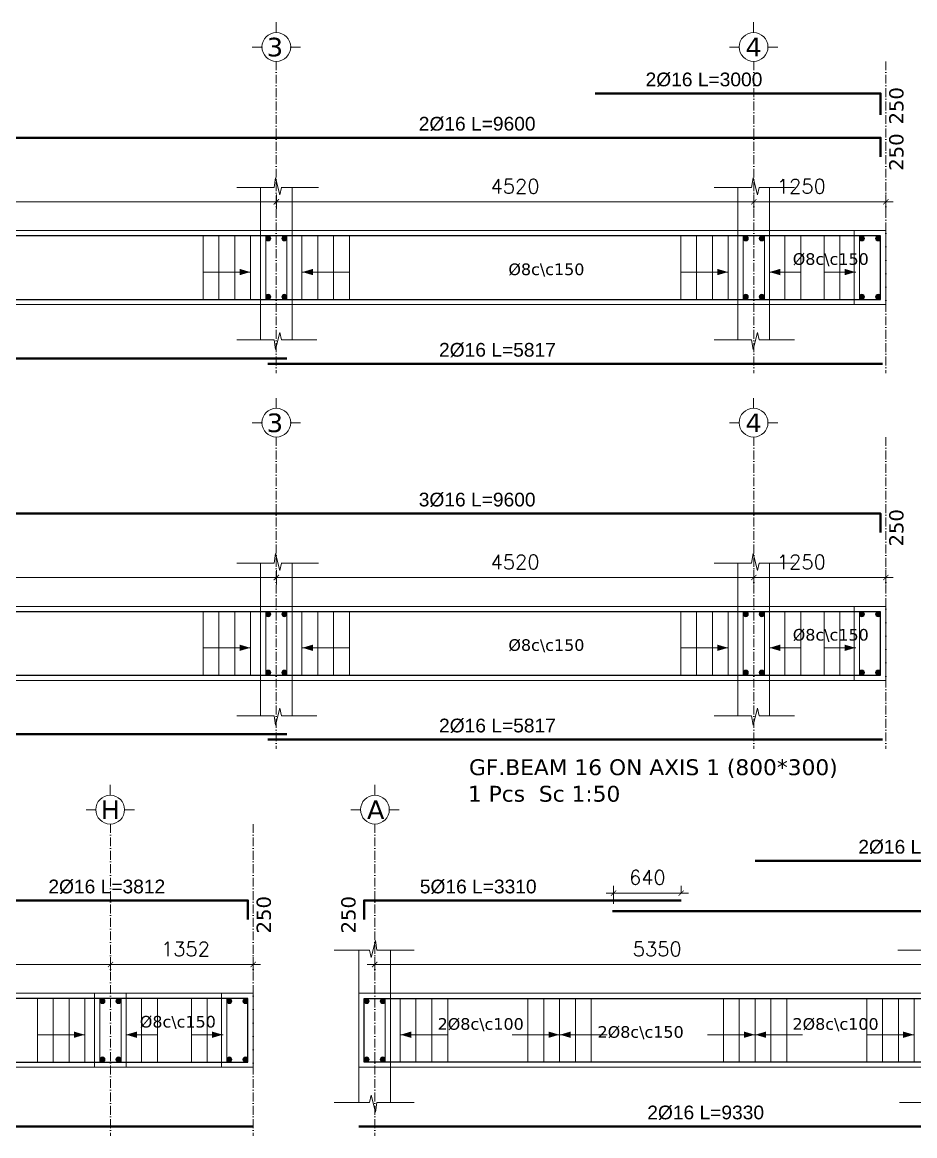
# Model space of a CAD drawing. Header units: inches. Extents: x -26151 to 62940, y -10194 to 246332.
# Drawn here: x 1928 to 2773, y 105344 to 106398 of the extents above; entities that cross this region are included whole.
import ezdxf

# ---------------------------------------------------------------- set-up
doc = ezdxf.new("R2010")
doc.units = ezdxf.units.IN
doc.header["$LTSCALE"] = 0.7
doc.header["$MEASUREMENT"] = 0
doc.linetypes.add('ACAD_ISO10W100', pattern=[18, 12, -3, 0, -3])
doc.layers.get('0').update_dxf_attribs({"lineweight": 13})
doc.layers.get('Defpoints').update_dxf_attribs({"lineweight": 5})
for name, color, linetype, lineweight in [('axis', 254, 'ACAD_ISO10W100', 9), ('BEAM FRAME', 5, 'Continuous', 18), ('COLUMN', 4, 'Continuous', 20), ('elevline', 30, 'Continuous', 20), ('FRAME 070', 5, 'Continuous', 60), ('hatch', 9, 'Continuous', 9), ('renforcment', 141, 'Continuous', 40), ('tex', 3, 'Continuous', 25), ('TEXT', 3, 'Continuous', 25), ('top rein. extension', 50, 'Continuous', 20), ('top renforcment', 7, 'Continuous', 40)]:
    doc.layers.add(name, color=color, linetype=linetype, lineweight=lineweight)
doc.styles.add('100', font='romans.shx', dxfattribs={"height": 13.5})
doc.styles.add('romanc', font='verdana.ttf', dxfattribs={"height": 250})
doc.styles.get("Standard").update_dxf_attribs({"font": 'arial.ttf', "height": 13})
doc.dimstyles.new('100', dxfattribs={"dimtxt": 13.5, "dimasz": 5, "dimexe": 7, "dimexo": 7, "dimgap": 8, "dimtad": 1, "dimdec": 0, "dimlfac": 10, "dimzin": 4, "dimdsep": 46, "dimtxsty": '100', "dimblk": 'ARCHTICK', "dimcen": 0.09, "dimdle": 7, "dimclrd": 1, "dimclre": 8, "dimclrt": 2, "dimadec": 0, "dimazin": 1, "dimtfac": 1, "dimtdec": 0, "dimtix": 1, "dimtofl": 0, "dimtmove": 0, "dimatfit": 3, "dimldrblk": 'ARCHTICK', "dimfxl": 0, "dimtolj": 1, "dimtzin": 0, "dimlwd": -1, "dimlwe": -1, "dimarcsym": 0})
doc.dimstyles.get("Standard").update_dxf_attribs({"dimtxt": 13, "dimasz": 5, "dimexe": 0.18, "dimexo": 0.0625, "dimgap": 6, "dimtad": 1, "dimdec": 0, "dimlfac": 10, "dimzin": 0, "dimdsep": 46, "dimtxsty": 'Standard', "dimblk": 'ARCHTICK', "dimcen": 0.09, "dimse1": 1, "dimse2": 1, "dimclrd": 1, "dimclre": 7, "dimclrt": 3, "dimadec": 0, "dimazin": 0, "dimtfac": 1, "dimtdec": 0, "dimtix": 1, "dimtofl": 0, "dimtmove": 0, "dimatfit": 3, "dimldrblk": 'ARCHTICK', "dimfxl": 0, "dimtolj": 1, "dimtzin": 0, "dimarcsym": 0})

# ---------------------------------------------------------------- blocks, each defined once
blk = doc.blocks.new('_ArchTick')
at = {"color": 0, "linetype": 'ByBlock', "lineweight": 0, "const_width": 0.15}
blk.add_lwpolyline([(-0.5, -0.5), (0.5, 0.5)], dxfattribs=at)
blk = doc.blocks.new('*D1975')
at = {"color": 1, "transparency": 16777216}
blk.add_line((2161.8, 106227.7), (2627.8, 106227.7), dxfattribs=at)
at = {"color": 8, "transparency": 16777216}
for p, q in [((2168.8, 106221.1), (2168.8, 106234.7)), ((2620.8, 106221.7), (2620.8, 106234.7))]:
    blk.add_line(p, q, dxfattribs=at)
at = {"layer": 'Defpoints', "color": 0, "transparency": 16777216}
for p in [(2620.8, 106227.7), (2620.8, 106214.7), (2168.8, 106214.1)]:
    blk.add_point(p, dxfattribs=at)
at = {"color": 1, "transparency": 16777216, "xscale": 5, "yscale": 5, "zscale": 5, "rotation": 180}
blk.add_blockref('_ArchTick', (2168.8, 106227.7), dxfattribs=at)
at = {"color": 1, "transparency": 16777216, "xscale": 5, "yscale": 5, "zscale": 5}
blk.add_blockref('_ArchTick', (2620.8, 106227.7), dxfattribs=at)
at = {"color": 2, "transparency": 16777216, "insert": (2394.8, 106242.4), "char_height": 13.5, "attachment_point": 5, "style": '100'}
blk.add_mtext('\\A1;4520', dxfattribs=at)
blk = doc.blocks.new('*D1976')
at = {"layer": 'Defpoints', "color": 0, "transparency": 16777216}
for p in [(1811.7, 106288.2, -157.8), (1811.7, 106288.2), (2771.8, 106288.2, -218.5)]:
    blk.add_point(p, dxfattribs=at)
at = {"layer": 'TEXT', "color": 3, "transparency": 16777216, "insert": (2358.9, 106301.3), "char_height": 13, "attachment_point": 5}
blk.add_mtext('\\A1;2%%C16 L=9600', dxfattribs=at)
blk = doc.blocks.new('*D1977')
at = {"color": 1, "transparency": 16777216}
blk.add_line((2175.8, 106227.7), (1521.8, 106227.7), dxfattribs=at)
at = {"color": 8, "transparency": 16777216}
for p, q in [((1528.8, 106218.8), (1528.8, 106234.7)), ((2168.8, 106221.1), (2168.8, 106234.7))]:
    blk.add_line(p, q, dxfattribs=at)
at = {"layer": 'Defpoints', "color": 0, "transparency": 16777216}
for p in [(1528.8, 106227.7), (1528.8, 106211.8), (2168.8, 106214.1)]:
    blk.add_point(p, dxfattribs=at)
at = {"color": 1, "transparency": 16777216, "xscale": 5, "yscale": 5, "zscale": 5, "rotation": 180}
blk.add_blockref('_ArchTick', (1528.8, 106227.7), dxfattribs=at)
at = {"color": 1, "transparency": 16777216, "xscale": 5, "yscale": 5, "zscale": 5}
blk.add_blockref('_ArchTick', (2168.8, 106227.7), dxfattribs=at)
at = {"color": 2, "transparency": 16777216, "insert": (1848.8, 106242.4), "char_height": 13.5, "attachment_point": 5, "style": '100'}
blk.add_mtext('\\A1;6400', dxfattribs=at)
blk = doc.blocks.new('*D1981')
at = {"layer": 'Defpoints', "color": 0, "transparency": 16777216}
for p in [(1518.8, 106079.5, -13652.7), (2178.8, 106079.5, -37100.9), (2178.8, 106079.5)]:
    blk.add_point(p, dxfattribs=at)
at = {"layer": 'TEXT', "color": 3, "transparency": 16777216, "insert": (1866.1, 106092.5), "char_height": 13, "attachment_point": 5}
blk.add_mtext('\\A1;2%%C16 L=6600', dxfattribs=at)
blk = doc.blocks.new('*D1982')
at = {"color": 1, "transparency": 16777216}
blk.add_line((2752.8, 106227.7), (2613.8, 106227.7), dxfattribs=at)
at = {"color": 8, "transparency": 16777216}
for p, q in [((2620.8, 106221.6), (2620.8, 106234.7)), ((2745.8, 106221.4), (2745.8, 106234.7))]:
    blk.add_line(p, q, dxfattribs=at)
at = {"layer": 'Defpoints', "color": 0, "transparency": 16777216}
for p in [(2620.8, 106227.7), (2620.8, 106214.6), (2745.8, 106214.4)]:
    blk.add_point(p, dxfattribs=at)
at = {"color": 1, "transparency": 16777216, "xscale": 5, "yscale": 5, "zscale": 5, "rotation": 180}
blk.add_blockref('_ArchTick', (2620.8, 106227.7), dxfattribs=at)
at = {"color": 1, "transparency": 16777216, "xscale": 5, "yscale": 5, "zscale": 5}
blk.add_blockref('_ArchTick', (2745.8, 106227.7), dxfattribs=at)
at = {"color": 2, "transparency": 16777216, "insert": (2665.8, 106242.4), "char_height": 13.5, "attachment_point": 5, "style": '100'}
blk.add_mtext('\\A1;1250', dxfattribs=at)
blk = doc.blocks.new('*D1984')
at = {"layer": 'Defpoints', "color": 0, "transparency": 16777216}
for p in [(2160.8, 106074.4, -13652.7), (2742.5, 106074.4, -37100.9), (2742.5, 106074.4)]:
    blk.add_point(p, dxfattribs=at)
at = {"layer": 'TEXT', "color": 3, "transparency": 16777216, "insert": (2378.1, 106087.4), "char_height": 13, "attachment_point": 5}
blk.add_mtext('\\A1;2%%C16 L=5817', dxfattribs=at)
blk = doc.blocks.new('*D1986')
at = {"color": 8, "transparency": 16777216}
for p, q in [((2168.8, 105865.6), (2168.8, 105879.2)), ((2620.8, 105866.2), (2620.8, 105879.2))]:
    blk.add_line(p, q, dxfattribs=at)
at = {"color": 1, "transparency": 16777216}
blk.add_line((2161.8, 105872.2), (2627.8, 105872.2), dxfattribs=at)
at = {"layer": 'Defpoints', "color": 0, "transparency": 16777216}
for p in [(2620.8, 105872.2), (2168.8, 105858.6), (2620.8, 105859.2)]:
    blk.add_point(p, dxfattribs=at)
at = {"color": 1, "transparency": 16777216, "xscale": 5, "yscale": 5, "zscale": 5, "rotation": 180}
blk.add_blockref('_ArchTick', (2168.8, 105872.2), dxfattribs=at)
at = {"color": 1, "transparency": 16777216, "xscale": 5, "yscale": 5, "zscale": 5}
blk.add_blockref('_ArchTick', (2620.8, 105872.2), dxfattribs=at)
at = {"color": 2, "transparency": 16777216, "insert": (2394.8, 105886.9), "char_height": 13.5, "attachment_point": 5, "style": '100'}
blk.add_mtext('\\A1;4520', dxfattribs=at)
blk = doc.blocks.new('*D1987')
at = {"layer": 'Defpoints', "color": 0, "transparency": 16777216}
for p in [(1811.7, 105932.7, -157.8), (1811.7, 105932.7), (2771.8, 105932.7, -218.5)]:
    blk.add_point(p, dxfattribs=at)
at = {"layer": 'TEXT', "color": 3, "transparency": 16777216, "insert": (2358.9, 105945.7), "char_height": 13, "attachment_point": 5}
blk.add_mtext('\\A1;3%%C16 L=9600', dxfattribs=at)
blk = doc.blocks.new('*D1988')
at = {"color": 8, "transparency": 16777216}
for p, q in [((1528.8, 105863.2), (1528.8, 105879.2)), ((2168.8, 105865.6), (2168.8, 105879.2))]:
    blk.add_line(p, q, dxfattribs=at)
at = {"color": 1, "transparency": 16777216}
blk.add_line((2175.8, 105872.2), (1521.8, 105872.2), dxfattribs=at)
at = {"layer": 'Defpoints', "color": 0, "transparency": 16777216}
for p in [(1528.8, 105872.2), (2168.8, 105858.6), (1528.8, 105856.2)]:
    blk.add_point(p, dxfattribs=at)
at = {"color": 1, "transparency": 16777216, "xscale": 5, "yscale": 5, "zscale": 5, "rotation": 180}
blk.add_blockref('_ArchTick', (1528.8, 105872.2), dxfattribs=at)
at = {"color": 1, "transparency": 16777216, "xscale": 5, "yscale": 5, "zscale": 5}
blk.add_blockref('_ArchTick', (2168.8, 105872.2), dxfattribs=at)
at = {"color": 2, "transparency": 16777216, "insert": (1848.8, 105886.9), "char_height": 13.5, "attachment_point": 5, "style": '100'}
blk.add_mtext('\\A1;6400', dxfattribs=at)
blk = doc.blocks.new('*D1992')
at = {"layer": 'Defpoints', "color": 0, "transparency": 16777216}
for p in [(1518.8, 105724, -13652.7), (2178.8, 105724, -37100.9), (2178.8, 105724)]:
    blk.add_point(p, dxfattribs=at)
at = {"layer": 'TEXT', "color": 3, "transparency": 16777216, "insert": (1866.1, 105737), "char_height": 13, "attachment_point": 5}
blk.add_mtext('\\A1;2%%C16 L=6600', dxfattribs=at)
blk = doc.blocks.new('*D1993')
at = {"color": 8, "transparency": 16777216}
for p, q in [((2620.8, 105866), (2620.8, 105879.2)), ((2745.8, 105865.8), (2745.8, 105879.2))]:
    blk.add_line(p, q, dxfattribs=at)
at = {"color": 1, "transparency": 16777216}
blk.add_line((2752.8, 105872.2), (2613.8, 105872.2), dxfattribs=at)
at = {"layer": 'Defpoints', "color": 0, "transparency": 16777216}
for p in [(2620.8, 105872.2), (2620.8, 105859), (2745.8, 105858.8)]:
    blk.add_point(p, dxfattribs=at)
at = {"color": 1, "transparency": 16777216, "xscale": 5, "yscale": 5, "zscale": 5, "rotation": 180}
blk.add_blockref('_ArchTick', (2620.8, 105872.2), dxfattribs=at)
at = {"color": 1, "transparency": 16777216, "xscale": 5, "yscale": 5, "zscale": 5}
blk.add_blockref('_ArchTick', (2745.8, 105872.2), dxfattribs=at)
at = {"color": 2, "transparency": 16777216, "insert": (2665.8, 105886.9), "char_height": 13.5, "attachment_point": 5, "style": '100'}
blk.add_mtext('\\A1;1250', dxfattribs=at)
blk = doc.blocks.new('*D1995')
at = {"layer": 'Defpoints', "color": 0, "transparency": 16777216}
for p in [(2160.8, 105718.9, -13652.7), (2742.5, 105718.9, -37100.9), (2742.5, 105718.9)]:
    blk.add_point(p, dxfattribs=at)
at = {"layer": 'TEXT', "color": 3, "transparency": 16777216, "insert": (2378.1, 105731.9), "char_height": 13, "attachment_point": 5}
blk.add_mtext('\\A1;2%%C16 L=5817', dxfattribs=at)
blk = doc.blocks.new('*D1996')
at = {"layer": 'Defpoints', "color": 0, "transparency": 16777216}
for p in [(2470.8, 106330.2, -209.5), (2770.8, 106330.2, -218.4), (2770.8, 106330.2)]:
    blk.add_point(p, dxfattribs=at)
at = {"layer": 'TEXT', "color": 3, "transparency": 16777216, "insert": (2573.6, 106343.2), "char_height": 13, "attachment_point": 5}
blk.add_mtext('\\A1;2%%C16 L=3000', dxfattribs=at)
blk = doc.blocks.new('*D2012')
at = {"layer": 'Defpoints', "color": 0, "transparency": 16777216}
for p in [(2487, 105556.6, -167.8), (3586.9, 105556.6, -0.5), (3586.9, 105556.6)]:
    blk.add_point(p, dxfattribs=at)
at = {"layer": 'TEXT', "color": 3, "transparency": 16777216, "insert": (3038.3, 105569.6), "char_height": 13, "attachment_point": 5}
blk.add_mtext('\\A1;2%%C16 L=11000', dxfattribs=at)
blk = doc.blocks.new('*D2013')
at = {"color": 8, "transparency": 16777216}
for p, q in [((2261.9, 105500.1), (2261.9, 105513.1)), ((2796.9, 105499.7), (2796.9, 105513.1))]:
    blk.add_line(p, q, dxfattribs=at)
at = {"color": 1, "transparency": 16777216}
blk.add_line((2803.9, 105506.1), (2254.9, 105506.1), dxfattribs=at)
at = {"layer": 'Defpoints', "color": 0, "transparency": 16777216}
for p in [(2261.9, 105506.1), (2261.9, 105493.1), (2796.9, 105492.7)]:
    blk.add_point(p, dxfattribs=at)
at = {"color": 1, "transparency": 16777216, "xscale": 5, "yscale": 5, "zscale": 5, "rotation": 180}
blk.add_blockref('_ArchTick', (2261.9, 105506.1), dxfattribs=at)
at = {"color": 1, "transparency": 16777216, "xscale": 5, "yscale": 5, "zscale": 5}
blk.add_blockref('_ArchTick', (2796.9, 105506.1), dxfattribs=at)
at = {"color": 2, "transparency": 16777216, "insert": (2529.4, 105520.8), "char_height": 13.5, "attachment_point": 5, "style": '100'}
blk.add_mtext('\\A1;5350', dxfattribs=at)
blk = doc.blocks.new('*D2014')
at = {"layer": 'Defpoints', "color": 0, "transparency": 16777216}
for p in [(2220.9, 105566.6, -218.5), (2552, 105566.6, -157.8), (2552, 105566.6)]:
    blk.add_point(p, dxfattribs=at)
at = {"layer": 'TEXT', "color": 3, "transparency": 16777216, "insert": (2359.9, 105579.6), "char_height": 13, "attachment_point": 5}
blk.add_mtext('\\A1;5%%C16 L=3310', dxfattribs=at)
blk = doc.blocks.new('*D2174')
at = {"color": 1, "transparency": 16777216}
blk.add_line((2481, 105573.6), (2559, 105573.6), dxfattribs=at)
at = {"color": 8, "transparency": 16777216}
for p, q in [((2488, 105563.6), (2488, 105580.6)), ((2552, 105573.6), (2552, 105580.6))]:
    blk.add_line(p, q, dxfattribs=at)
at = {"layer": 'Defpoints', "color": 0, "transparency": 16777216}
for p in [(2552, 105573.6), (2552, 105566.6), (2488, 105556.6)]:
    blk.add_point(p, dxfattribs=at)
at = {"color": 1, "transparency": 16777216, "xscale": 5, "yscale": 5, "zscale": 5, "rotation": 180}
blk.add_blockref('_ArchTick', (2488, 105573.6), dxfattribs=at)
at = {"color": 1, "transparency": 16777216, "xscale": 5, "yscale": 5, "zscale": 5}
blk.add_blockref('_ArchTick', (2552, 105573.6), dxfattribs=at)
at = {"color": 2, "transparency": 16777216, "insert": (2520, 105588.4), "char_height": 13.5, "attachment_point": 5, "style": '100'}
blk.add_mtext('\\A1;640', dxfattribs=at)
blk = doc.blocks.new('*D2018')
at = {"layer": 'Defpoints', "color": 0, "transparency": 16777216}
for p in [(2246.9, 105352.8, -37100.9), (2246.9, 105352.8), (3179.9, 105352.8, -13652.7)]:
    blk.add_point(p, dxfattribs=at)
at = {"layer": 'TEXT', "color": 3, "transparency": 16777216, "insert": (2575.2, 105365.8), "char_height": 13, "attachment_point": 5}
blk.add_mtext('\\A1;2%%C16 L=9330', dxfattribs=at)
blk = doc.blocks.new('*D2037')
at = {"color": 8, "transparency": 16777216}
for p, q in [((1646.8, 105499.7), (1646.8, 105513.1)), ((2011.8, 105500.1), (2011.8, 105513.1))]:
    blk.add_line(p, q, dxfattribs=at)
at = {"color": 1, "transparency": 16777216}
blk.add_line((1639.8, 105506.1), (2018.8, 105506.1), dxfattribs=at)
at = {"layer": 'Defpoints', "color": 0, "transparency": 16777216}
for p in [(2011.8, 105506.1), (1646.8, 105492.7), (2011.8, 105493.1)]:
    blk.add_point(p, dxfattribs=at)
at = {"color": 1, "transparency": 16777216, "xscale": 5, "yscale": 5, "zscale": 5, "rotation": 180}
blk.add_blockref('_ArchTick', (1646.8, 105506.1), dxfattribs=at)
at = {"color": 1, "transparency": 16777216, "xscale": 5, "yscale": 5, "zscale": 5}
blk.add_blockref('_ArchTick', (2011.8, 105506.1), dxfattribs=at)
at = {"color": 2, "transparency": 16777216, "insert": (1829.3, 105520.8), "char_height": 13.5, "attachment_point": 5, "style": '100'}
blk.add_mtext('\\A1;3650', dxfattribs=at)
blk = doc.blocks.new('*D2038')
at = {"layer": 'Defpoints', "color": 0, "transparency": 16777216}
for p in [(1791.7, 105566.6, -157.8), (1791.7, 105566.6), (2172.9, 105566.6, -218.5)]:
    blk.add_point(p, dxfattribs=at)
at = {"layer": 'TEXT', "color": 3, "transparency": 16777216, "insert": (2008.3, 105579.6), "char_height": 13, "attachment_point": 5}
blk.add_mtext('\\A1;2%%C16 L=3812', dxfattribs=at)
blk = doc.blocks.new('*D2042')
at = {"color": 8, "transparency": 16777216}
for p, q in [((2011.8, 105500), (2011.8, 105513.1)), ((2146.9, 105499.7), (2146.9, 105513.1))]:
    blk.add_line(p, q, dxfattribs=at)
at = {"color": 1, "transparency": 16777216}
blk.add_line((2153.9, 105506.1), (2004.8, 105506.1), dxfattribs=at)
at = {"layer": 'Defpoints', "color": 0, "transparency": 16777216}
for p in [(2011.8, 105506.1), (2011.8, 105493), (2146.9, 105492.7)]:
    blk.add_point(p, dxfattribs=at)
at = {"color": 1, "transparency": 16777216, "xscale": 5, "yscale": 5, "zscale": 5, "rotation": 180}
blk.add_blockref('_ArchTick', (2011.8, 105506.1), dxfattribs=at)
at = {"color": 1, "transparency": 16777216, "xscale": 5, "yscale": 5, "zscale": 5}
blk.add_blockref('_ArchTick', (2146.9, 105506.1), dxfattribs=at)
at = {"color": 2, "transparency": 16777216, "insert": (2082.8, 105520.8), "char_height": 13.5, "attachment_point": 5, "style": '100'}
blk.add_mtext('\\A1;1352', dxfattribs=at)
blk = doc.blocks.new('*D2043')
at = {"layer": 'Defpoints', "color": 0, "transparency": 16777216}
for p in [(1263.8, 105352.8, -13652.7), (2146.9, 105352.8, -37100.9), (2146.9, 105352.8)]:
    blk.add_point(p, dxfattribs=at)
at = {"layer": 'TEXT', "color": 3, "transparency": 16777216, "insert": (1517.5, 105365.8), "char_height": 13, "attachment_point": 5}
blk.add_mtext('\\A1;2%%C14 L=8832', dxfattribs=at)
blk = doc.blocks.new('*D2052')
at = {"layer": 'Defpoints', "color": 0, "transparency": 16777216}
for p in [(2621.9, 105604.2, -203.1), (2621.9, 105604.2), (2921.9, 105604.2, -189.9)]:
    blk.add_point(p, dxfattribs=at)
at = {"layer": 'TEXT', "color": 3, "transparency": 16777216, "insert": (2775, 105617.2), "char_height": 13, "attachment_point": 5}
blk.add_mtext('\\A1;2%%C16 L=3000', dxfattribs=at)

msp = doc.modelspace()

# ---------------------------------------------------------------- hatches: boundary and pattern name
at = {"layer": 'elevline'}
for points in [[(2163.52, 106193, 1), (2158.76, 106193, 1)], [(2174, 106193, -1), (2178.76, 106193, -1)], [(2615.52, 106193, 1), (2610.76, 106193, 1)], [(2626, 106193, -1), (2630.76, 106193, -1)], [(2725.52, 106193, 1), (2720.76, 106193, 1)], [(2736, 106193, -1), (2740.76, 106193, -1)], [(2163.52, 106137.75, -1), (2158.76, 106137.75, -1)], [(2174, 106137.75, 1), (2178.76, 106137.75, 1)], [(2615.52, 106137.75, -1), (2610.76, 106137.75, -1)], [(2626, 106137.75, 1), (2630.76, 106137.75, 1)], [(2725.52, 106137.75, -1), (2720.76, 106137.75, -1)], [(2736, 106137.75, 1), (2740.76, 106137.75, 1)], [(2163.52, 105837.48, 1), (2158.76, 105837.48, 1)], [(2174, 105837.48, -1), (2178.76, 105837.48, -1)], [(2615.52, 105837.48, 1), (2610.76, 105837.48, 1)], [(2626, 105837.48, -1), (2630.76, 105837.48, -1)], [(2725.52, 105837.48, 1), (2720.76, 105837.48, 1)], [(2736, 105837.48, -1), (2740.76, 105837.48, -1)], [(2163.52, 105782.24, -1), (2158.76, 105782.24, -1)], [(2174, 105782.24, 1), (2178.76, 105782.24, 1)], [(2615.52, 105782.24, -1), (2610.76, 105782.24, -1)], [(2626, 105782.24, 1), (2630.76, 105782.24, 1)], [(2725.52, 105782.24, -1), (2720.76, 105782.24, -1)], [(2736, 105782.24, 1), (2740.76, 105782.24, 1)], [(2006.52, 105471.39, 1), (2001.76, 105471.39, 1)], [(2017, 105471.39, -1), (2021.76, 105471.39, -1)], [(2126.69, 105471.39, 1), (2121.93, 105471.39, 1)], [(2137.18, 105471.39, -1), (2141.93, 105471.39, -1)], [(2256.69, 105471.39, 1), (2251.93, 105471.39, 1)], [(2267.18, 105471.39, -1), (2271.93, 105471.39, -1)], [(2006.52, 105416.15, -1), (2001.76, 105416.15, -1)], [(2017, 105416.15, 1), (2021.76, 105416.15, 1)], [(2126.69, 105416.15, -1), (2121.93, 105416.15, -1)], [(2137.18, 105416.15, 1), (2141.93, 105416.15, 1)], [(2256.69, 105416.15, -1), (2251.93, 105416.15, -1)], [(2267.18, 105416.15, 1), (2271.93, 105416.15, 1)]]:
    msp.add_hatch(color=256, dxfattribs=at).paths.add_polyline_path(points)

# ---------------------------------------------------------------- linework, layer by layer
at = {"layer": 'axis'}
for p, q in [((2168.76, 106360.57), (2168.76, 106065.64)), ((2620.76, 106360.57), (2620.76, 106065.64)), ((2745.76, 106360.57), (2745.76, 106065.64)), ((2168.76, 106005.05), (2168.76, 105710.12)), ((2620.76, 106005.05), (2620.76, 105710.12)), ((2745.76, 106005.05), (2745.76, 105710.12)), ((2011.76, 105638.96), (2011.76, 105344.03)), ((2146.93, 105638.96), (2146.93, 105344.03)), ((2261.93, 105638.96), (2261.93, 105344.03))]:
    msp.add_line(p, q, dxfattribs=at)
at = {"layer": 'BEAM FRAME', "elevation": 217.91}
for points in [[(871.76, 106130.37), (2745.76, 106130.37), (2745.76, 106200.37), (871.76, 106200.37)], [(871.76, 105774.86), (2745.76, 105774.86), (2745.76, 105844.86), (871.76, 105844.86)], [(881.76, 105408.77), (2146.93, 105408.77), (2146.93, 105478.77), (881.76, 105478.77)], [(3561.93, 105408.77), (2246.93, 105408.77), (2246.93, 105478.77), (3561.93, 105478.77)]]:
    msp.add_lwpolyline(points, close=True, dxfattribs=at)
at = {"layer": 'COLUMN', "lineweight": 20}
for p, q in [((2153.76, 106241.3, 217.91), (2153.76, 106200.37, 217.91)), ((2183.76, 106241.3, 217.91), (2183.76, 106200.37, 217.91)), ((2605.76, 106241.3, 217.91), (2605.76, 106200.37, 217.91)), ((2635.76, 106241.3, 217.91), (2635.76, 106200.37, 217.91)), ((2153.76, 106096.95, 217.91), (2153.76, 106130.37, 217.91)), ((2183.76, 106096.95, 217.91), (2183.76, 106130.37, 217.91)), ((2605.76, 106096.95, 217.91), (2605.76, 106130.37, 217.91)), ((2635.76, 106096.95, 217.91), (2635.76, 106130.37, 217.91)), ((2153.76, 105885.78, 217.91), (2153.76, 105844.86, 217.91)), ((2183.76, 105885.78, 217.91), (2183.76, 105844.86, 217.91)), ((2605.76, 105885.78, 217.91), (2605.76, 105844.86, 217.91)), ((2635.76, 105885.78, 217.91), (2635.76, 105844.86, 217.91)), ((2153.76, 105741.43, 217.91), (2153.76, 105774.86, 217.91)), ((2183.76, 105741.43, 217.91), (2183.76, 105774.86, 217.91)), ((2605.76, 105741.43, 217.91), (2605.76, 105774.86, 217.91)), ((2635.76, 105741.43, 217.91), (2635.76, 105774.86, 217.91)), ((2246.93, 105519.7, 217.91), (2246.93, 105478.77, 217.91)), ((2276.93, 105519.7, 217.91), (2276.93, 105478.77, 217.91)), ((2246.93, 105375.35, 217.91), (2246.93, 105408.77, 217.91)), ((2276.93, 105375.35, 217.91), (2276.93, 105408.77, 217.91))]:
    msp.add_line(p, q, dxfattribs=at)
at = {"layer": 'elevline'}
for p, q in [((2099.49, 106135.37), (2099.49, 106195.37)), ((2114.49, 106135.37), (2114.49, 106195.37)), ((2129.49, 106135.37), (2129.49, 106195.37)), ((2144.45, 106135.37), (2144.45, 106195.37)), ((2193.07, 106135.37), (2193.07, 106195.37)), ((2208.03, 106135.37), (2208.03, 106195.37)), ((2223.03, 106135.37), (2223.03, 106195.37)), ((2238.03, 106135.37), (2238.03, 106195.37)), ((2551.69, 106135.37), (2551.69, 106195.37)), ((2566.69, 106135.37), (2566.69, 106195.37)), ((2581.69, 106135.37), (2581.69, 106195.37)), ((2596.65, 106135.37), (2596.65, 106195.37)), ((2610.72, 106135.37), (2610.72, 106195.37)), ((2650.25, 106135.37), (2650.25, 106195.37)), ((2665.25, 106135.37), (2665.25, 106195.37)), ((2687.26, 106135.37), (2687.26, 106195.37)), ((2702.26, 106135.37), (2702.26, 106195.37)), ((2720.72, 106135.37), (2720.72, 106195.37)), ((2099.49, 105779.86), (2099.49, 105839.86)), ((2114.49, 105779.86), (2114.49, 105839.86)), ((2129.49, 105779.86), (2129.49, 105839.86)), ((2144.45, 105779.86), (2144.45, 105839.86)), ((2193.07, 105779.86), (2193.07, 105839.86)), ((2208.03, 105779.86), (2208.03, 105839.86)), ((2223.03, 105779.86), (2223.03, 105839.86)), ((2238.03, 105779.86), (2238.03, 105839.86)), ((2551.69, 105779.86), (2551.69, 105839.86)), ((2566.69, 105779.86), (2566.69, 105839.86)), ((2581.69, 105779.86), (2581.69, 105839.86)), ((2596.65, 105779.86), (2596.65, 105839.86)), ((2610.72, 105779.86), (2610.72, 105839.86)), ((2650.25, 105779.86), (2650.25, 105839.86)), ((2665.25, 105779.86), (2665.25, 105839.86)), ((2687.26, 105779.86), (2687.26, 105839.86)), ((2702.26, 105779.86), (2702.26, 105839.86)), ((2720.72, 105779.86), (2720.72, 105839.86)), ((1942.69, 105413.77), (1942.69, 105473.77)), ((1957.69, 105413.77), (1957.69, 105473.77)), ((1972.69, 105413.77), (1972.69, 105473.77)), ((1987.65, 105413.77), (1987.65, 105473.77)), ((2001.72, 105413.77), (2001.72, 105473.77)), ((2041.25, 105413.77), (2041.25, 105473.77)), ((2056.25, 105413.77), (2056.25, 105473.77)), ((2088.43, 105413.77), (2088.43, 105473.77)), ((2103.43, 105413.77), (2103.43, 105473.77)), ((2121.89, 105413.77), (2121.89, 105473.77)), ((2271.97, 105413.77), (2271.97, 105473.77)), ((2286.05, 105413.77), (2286.05, 105473.77)), ((2301, 105413.77), (2301, 105473.77)), ((2316, 105413.77), (2316, 105473.77)), ((2331, 105413.77), (2331, 105473.77)), ((2406.97, 105413.77), (2406.97, 105473.77)), ((2421.97, 105413.77), (2421.97, 105473.77)), ((2436.93, 105413.77), (2436.93, 105473.77)), ((2451.89, 105413.77), (2451.89, 105473.77)), ((2466.89, 105413.77), (2466.89, 105473.77)), ((2591.97, 105413.77), (2591.97, 105473.77)), ((2606.97, 105413.77), (2606.97, 105473.77)), ((2621.93, 105413.77), (2621.93, 105473.77)), ((2636.89, 105413.77), (2636.89, 105473.77)), ((2651.89, 105413.77), (2651.89, 105473.77)), ((2727.66, 105413.77), (2727.66, 105473.77)), ((2742.66, 105413.77), (2742.66, 105473.77)), ((2757.66, 105413.77), (2757.66, 105473.77)), ((2772.62, 105413.77), (2772.62, 105473.77))]:
    msp.add_line(p, q, dxfattribs=at)
for centre in [(2161.14, 106193), (2176.38, 106193), (2613.14, 106193), (2628.38, 106193), (2723.14, 106193), (2738.38, 106193), (2161.14, 106137.75), (2176.38, 106137.75), (2613.14, 106137.75), (2628.38, 106137.75), (2723.14, 106137.75), (2738.38, 106137.75), (2161.14, 105837.48), (2176.38, 105837.48), (2613.14, 105837.48), (2628.38, 105837.48), (2723.14, 105837.48), (2738.38, 105837.48), (2161.14, 105782.24), (2176.38, 105782.24), (2613.14, 105782.24), (2628.38, 105782.24), (2723.14, 105782.24), (2738.38, 105782.24), (2004.14, 105471.39), (2019.38, 105471.39), (2124.31, 105471.39), (2139.56, 105471.39), (2254.31, 105471.39), (2269.56, 105471.39), (2004.14, 105416.15), (2019.38, 105416.15), (2124.31, 105416.15), (2139.56, 105416.15), (2254.31, 105416.15), (2269.56, 105416.15)]:
    msp.add_circle(centre, 2.38, dxfattribs=at)
at = {"layer": 'FRAME 070', "lineweight": 20}
for p, q in [((2166.73, 106241.3, 217.91), (2168.08, 106250.3, 217.91)), ((2168.08, 106250.3, 217.91), (2172.26, 106234.23, 217.91)), ((2618.73, 106241.3, 217.91), (2620.08, 106250.3, 217.91)), ((2620.08, 106250.3, 217.91), (2624.26, 106234.23, 217.91)), ((2131.37, 106241.3, 217.91), (2166.73, 106241.3, 217.91)), ((2172.26, 106234.23, 217.91), (2173.77, 106241.3, 217.91)), ((2173.29, 106241.3, 217.91), (2208.65, 106241.3, 217.91)), ((2583.37, 106241.3, 217.91), (2618.73, 106241.3, 217.91)), ((2624.26, 106234.23, 217.91), (2625.77, 106241.3, 217.91)), ((2625.77, 106241.3, 217.91), (2659.16, 106241.3, 217.91)), ((2168.08, 106087.95, 217.91), (2172.26, 106104.02, 217.91)), ((2172.26, 106104.02, 217.91), (2173.77, 106096.95, 217.91)), ((2620.08, 106087.95, 217.91), (2624.26, 106104.02, 217.91)), ((2624.26, 106104.02, 217.91), (2625.77, 106096.95, 217.91)), ((2131.37, 106096.95, 217.91), (2166.73, 106096.95, 217.91)), ((2166.73, 106096.95, 217.91), (2168.08, 106087.95, 217.91)), ((2173.77, 106096.95, 217.91), (2207.16, 106096.95, 217.91)), ((2583.37, 106096.95, 217.91), (2618.73, 106096.95, 217.91)), ((2618.73, 106096.95, 217.91), (2620.08, 106087.95, 217.91)), ((2625.77, 106096.95, 217.91), (2659.16, 106096.95, 217.91)), ((2166.73, 105885.78, 217.91), (2168.08, 105894.79, 217.91)), ((2168.08, 105894.79, 217.91), (2172.26, 105878.71, 217.91)), ((2618.73, 105885.78, 217.91), (2620.08, 105894.79, 217.91)), ((2620.08, 105894.79, 217.91), (2624.26, 105878.71, 217.91)), ((2131.37, 105885.78, 217.91), (2166.73, 105885.78, 217.91)), ((2172.26, 105878.71, 217.91), (2173.77, 105885.78, 217.91)), ((2173.29, 105885.78, 217.91), (2208.65, 105885.78, 217.91)), ((2583.37, 105885.78, 217.91), (2618.73, 105885.78, 217.91)), ((2624.26, 105878.71, 217.91), (2625.77, 105885.78, 217.91)), ((2625.77, 105885.78, 217.91), (2659.16, 105885.78, 217.91)), ((2131.37, 105741.43, 217.91), (2166.73, 105741.43, 217.91)), ((2166.73, 105741.43, 217.91), (2168.08, 105732.43, 217.91)), ((2168.08, 105732.43, 217.91), (2172.26, 105748.51, 217.91)), ((2172.26, 105748.51, 217.91), (2173.77, 105741.43, 217.91)), ((2173.77, 105741.43, 217.91), (2207.16, 105741.43, 217.91)), ((2583.37, 105741.43, 217.91), (2618.73, 105741.43, 217.91)), ((2618.73, 105741.43, 217.91), (2620.08, 105732.43, 217.91)), ((2620.08, 105732.43, 217.91), (2624.26, 105748.51, 217.91)), ((2624.26, 105748.51, 217.91), (2625.77, 105741.43, 217.91)), ((2625.77, 105741.43, 217.91), (2659.16, 105741.43, 217.91)), ((2256.93, 105519.7, 217.91), (2223.54, 105519.7, 217.91)), ((2258.43, 105512.62, 217.91), (2256.93, 105519.7, 217.91)), ((2262.62, 105528.7, 217.91), (2258.43, 105512.62, 217.91)), ((2263.97, 105519.7, 217.91), (2262.62, 105528.7, 217.91)), ((2299.32, 105519.7, 217.91), (2263.97, 105519.7, 217.91)), ((2792.41, 105519.7, 217.91), (2757.05, 105519.7, 217.91)), ((2258.43, 105382.42, 217.91), (2256.93, 105375.35, 217.91)), ((2262.62, 105366.35, 217.91), (2258.43, 105382.42, 217.91)), ((2256.93, 105375.35, 217.91), (2223.54, 105375.35, 217.91)), ((2263.97, 105375.35, 217.91), (2262.62, 105366.35, 217.91)), ((2299.32, 105375.35, 217.91), (2263.97, 105375.35, 217.91)), ((2791.93, 105375.35, 217.91), (2758.54, 105375.35, 217.91))]:
    msp.add_line(p, q, dxfattribs=at)
at = {"layer": 'FRAME 070', "lineweight": 15}
for points in [[(2153.76, 106130.37), (2183.76, 106130.37), (2183.76, 106200.37), (2153.76, 106200.37)], [(2605.76, 106130.37), (2635.76, 106130.37), (2635.76, 106200.37), (2605.76, 106200.37)], [(2715.76, 106130.37), (2745.76, 106130.37), (2745.76, 106200.37), (2715.76, 106200.37)], [(2153.76, 105774.86), (2183.76, 105774.86), (2183.76, 105844.86), (2153.76, 105844.86)], [(2605.76, 105774.86), (2635.76, 105774.86), (2635.76, 105844.86), (2605.76, 105844.86)], [(2715.76, 105774.86), (2745.76, 105774.86), (2745.76, 105844.86), (2715.76, 105844.86)], [(1996.76, 105408.77), (2026.76, 105408.77), (2026.76, 105478.77), (1996.76, 105478.77)], [(2116.93, 105408.77), (2146.93, 105408.77), (2146.93, 105478.77), (2116.93, 105478.77)], [(2276.93, 105408.77), (2246.93, 105408.77), (2246.93, 105478.77), (2276.93, 105478.77)]]:
    msp.add_lwpolyline(points, close=True, dxfattribs=at)
at = {"layer": 'hatch'}
for p, q in [((2168.76, 106397.54), (2168.76, 106387.81)), ((2620.56, 106397.54), (2620.56, 106387.81)), ((2145.84, 106374.06), (2155.57, 106374.06)), ((2191.68, 106374.06), (2181.95, 106374.06)), ((2597.64, 106374.06), (2607.37, 106374.06)), ((2643.48, 106374.06), (2633.75, 106374.06)), ((2168.76, 106042.02), (2168.76, 106032.29)), ((2620.56, 106042.02), (2620.56, 106032.29)), ((2145.84, 106018.55), (2155.57, 106018.55)), ((2191.68, 106018.55), (2181.95, 106018.55)), ((2597.64, 106018.55), (2607.37, 106018.55)), ((2643.48, 106018.55), (2633.75, 106018.55)), ((2011.56, 105675.94), (2011.56, 105666.2)), ((2262.13, 105675.94), (2262.13, 105666.2)), ((1988.64, 105652.46), (1998.37, 105652.46)), ((2034.48, 105652.46), (2024.75, 105652.46)), ((2239.21, 105652.46), (2248.94, 105652.46)), ((2285.06, 105652.46), (2275.32, 105652.46))]:
    msp.add_line(p, q, dxfattribs=at)
for centre in [(2168.76, 106374.19), (2620.56, 106374.19), (2168.76, 106018.67), (2620.56, 106018.67), (2011.56, 105652.58), (2262.13, 105652.58)]:
    msp.add_circle(centre, 13.62, dxfattribs=at)
at = {"layer": 'renforcment', "lineweight": -2, "elevation": 217.91}
for points in [[(876.76, 106135.37), (2740.76, 106135.37), (2740.76, 106195.37), (876.76, 106195.37)], [(876.76, 105779.86), (2740.76, 105779.86), (2740.76, 105839.86), (876.76, 105839.86)], [(886.76, 105413.77), (2141.93, 105413.77), (2141.93, 105473.77), (886.76, 105473.77)], [(3556.93, 105413.77), (2251.93, 105413.77), (2251.93, 105473.77), (3556.93, 105473.77)]]:
    msp.add_lwpolyline(points, close=True, dxfattribs=at)
at = {"layer": 'top rein. extension'}
for p, q in [((2144.45, 106161.21), (2099.49, 106161.21)), ((2193.07, 106161.21), (2238.03, 106161.21)), ((2596.65, 106161.21), (2551.69, 106161.21)), ((2635.29, 106161.21), (2665.25, 106161.21)), ((2717.22, 106161.21), (2687.26, 106161.21)), ((2144.45, 105805.7), (2099.49, 105805.7)), ((2193.07, 105805.7), (2238.03, 105805.7)), ((2596.65, 105805.7), (2551.69, 105805.7)), ((2635.29, 105805.7), (2665.25, 105805.7)), ((2717.22, 105805.7), (2687.26, 105805.7)), ((1987.65, 105439.61), (1942.69, 105439.61)), ((2026.29, 105439.61), (2056.25, 105439.61)), ((2118.39, 105439.61), (2088.43, 105439.61)), ((2286.05, 105439.61), (2331, 105439.61)), ((2436.93, 105439.61), (2391.97, 105439.61)), ((2436.93, 105439.61), (2481.89, 105439.61)), ((2621.93, 105439.61), (2576.97, 105439.61)), ((2621.93, 105439.61), (2666.89, 105439.61)), ((2772.62, 105439.61), (2727.66, 105439.61))]:
    msp.add_line(p, q, dxfattribs=at)
for points in [[(2133.97, 106164.21), (2144.1, 106161.21), (2133.97, 106158.21)], [(2203.55, 106164.21), (2193.42, 106161.21), (2203.55, 106158.21)], [(2586.17, 106164.21), (2596.3, 106161.21), (2586.17, 106158.21)], [(2645.77, 106164.21), (2635.64, 106161.21), (2645.77, 106158.21)], [(2706.75, 106164.21), (2716.87, 106161.21), (2706.75, 106158.21)], [(2133.97, 105808.7), (2144.1, 105805.7), (2133.97, 105802.7)], [(2203.55, 105808.7), (2193.42, 105805.7), (2203.55, 105802.7)], [(2586.17, 105808.7), (2596.3, 105805.7), (2586.17, 105802.7)], [(2645.77, 105808.7), (2635.64, 105805.7), (2645.77, 105802.7)], [(2706.75, 105808.7), (2716.87, 105805.7), (2706.75, 105802.7)], [(1977.17, 105442.61), (1987.3, 105439.61), (1977.17, 105436.61)], [(2036.77, 105442.61), (2026.64, 105439.61), (2036.77, 105436.61)], [(2107.92, 105442.61), (2118.04, 105439.61), (2107.92, 105436.61)], [(2296.52, 105442.61), (2286.39, 105439.61), (2296.52, 105436.61)], [(2426.46, 105442.61), (2436.59, 105439.61), (2426.46, 105436.61)], [(2447.41, 105442.61), (2437.28, 105439.61), (2447.41, 105436.61)], [(2611.46, 105442.61), (2621.59, 105439.61), (2611.46, 105436.61)], [(2632.41, 105442.61), (2622.28, 105439.61), (2632.41, 105436.61)], [(2762.15, 105442.61), (2772.27, 105439.61), (2762.15, 105436.61)]]:
    msp.add_solid(points, dxfattribs=at)
at = {"layer": 'top renforcment'}
for p, q in [((2178.76, 106079.5), (1518.76, 106079.5)), ((2742.46, 106074.38), (2160.76, 106074.38)), ((2178.76, 105723.98), (1518.76, 105723.98)), ((2742.46, 105718.86), (2160.76, 105718.86)), ((2146.93, 105352.78), (1263.76, 105352.78)), ((2246.93, 105352.78), (3179.93, 105352.78))]:
    msp.add_line(p, q, dxfattribs=at)
for points in [[(2740.76, 106309.88), (2740.76, 106330.16), (2470.76, 106330.16)], [(1811.73, 106288.25), (2740.76, 106288.25), (2740.76, 106270.36)], [(1811.73, 105932.73), (2740.76, 105932.73), (2740.76, 105914.84)], [(2621.93, 105604.21), (2921.93, 105604.21)], [(1791.73, 105566.65), (2141.93, 105566.65), (2141.93, 105548.76)], [(2551.96, 105566.65), (2251.93, 105566.65), (2251.93, 105548.76)], [(3556.93, 105536.37), (3556.93, 105556.65), (2486.96, 105556.65)]]:
    msp.add_lwpolyline(points, dxfattribs=at)
at = {"layer": 'top renforcment', "lineweight": 15}
for points in [[(2158.76, 106135.37), (2178.76, 106135.37), (2178.76, 106195.37), (2158.76, 106195.37)], [(2610.76, 106135.37), (2630.76, 106135.37), (2630.76, 106195.37), (2610.76, 106195.37)], [(2720.76, 106135.37), (2740.76, 106135.37), (2740.76, 106195.37), (2720.76, 106195.37)], [(2158.76, 105779.86), (2178.76, 105779.86), (2178.76, 105839.86), (2158.76, 105839.86)], [(2610.76, 105779.86), (2630.76, 105779.86), (2630.76, 105839.86), (2610.76, 105839.86)], [(2720.76, 105779.86), (2740.76, 105779.86), (2740.76, 105839.86), (2720.76, 105839.86)], [(2001.76, 105413.77), (2021.76, 105413.77), (2021.76, 105473.77), (2001.76, 105473.77)], [(2121.93, 105413.77), (2141.93, 105413.77), (2141.93, 105473.77), (2121.93, 105473.77)], [(2271.93, 105413.77), (2251.93, 105413.77), (2251.93, 105473.77), (2271.93, 105473.77)]]:
    msp.add_lwpolyline(points, close=True, dxfattribs=at)

# ---------------------------------------------------------------- texts
at = {"layer": 'tex', "style": 'romanc'}
for s, p in [('%%C8c\\c150', (2657.65, 106168.03, -33436.19)), ('%%C8c\\c150', (2388.48, 106158.3, -33436.19)), ('%%C8c\\c150', (2657.65, 105812.51, -33436.19)), ('%%C8c\\c150', (2388.48, 105802.79, -33436.19)), ('%%C8c\\c150', (2039.59, 105446.42, -33436.19)), ('2%%C8c\\c100', (2321.46, 105444.28, -33436.19)), ('2%%C8c\\c150', (2472.87, 105436.7, -33436.19)), ('2%%C8c\\c100', (2657.36, 105444.28, -33436.19))]:
    msp.add_text(s, height=11, dxfattribs=at).set_placement(p)
at = {"layer": 'TEXT', "style": 'romanc'}
for s, height, p in [('3', 17.6, (2159.82, 106365.27)), ('4', 17.6, (2612.96, 106365.26)), ('3', 17.6, (2159.82, 106009.75)), ('4', 17.6, (2612.96, 106009.75)), ('GF.BEAM 16 ON AXIS 1 (800*300)', 15, (2351.17, 105685.2)), ('1 Pcs  Sc 1:50 ', 15, (2350.15, 105660.1)), ('H', 17.6, (2002.54, 105643.66)), ('A', 17.6, (2254.61, 105643.66))]:
    msp.add_text(s, height=height, dxfattribs=at).set_placement(p)
for p in [(2762.44, 106300.83, -73175.05), (2762.44, 106257.07, -73175.05), (2762.44, 105901.56, -73175.05), (2163.61, 105535.47, -73175.05), (2243.76, 105535.47, -73175.05)]:
    msp.add_text('250', height=13.5, rotation=90, dxfattribs=at).set_placement(p)

# ---------------------------------------------------------------- dimensions: what is measured, and where the dimension line sits
for base, p1, p2, picture, middle in [((1528.76, 106227.67), (2168.76, 106214.08), (1528.76, 106211.76), '*D1977', (1848.76, 106227.67)), ((2620.76, 106227.67), (2745.76, 106214.35), (2620.76, 106214.56), '*D1982', (2665.76, 106227.67)), ((1528.76, 105872.15), (2168.76, 105858.56), (1528.76, 105856.24), '*D1988', (1848.76, 105872.15)), ((2620.76, 105872.15), (2745.76, 105858.83), (2620.76, 105859.04), '*D1993', (2665.76, 105872.15)), ((2011.76, 105506.07), (2146.93, 105492.75), (2011.76, 105492.96), '*D2042', (2082.85, 105506.07)), ((2261.93, 105506.07), (2796.93, 105492.72), (2261.93, 105493.07), '*D2013', (2529.43, 105506.07))]:
    dim = msp.add_linear_dim(base=base, p1=p1, p2=p2, angle=180, dimstyle='100')
    dim.commit()
    dim.dimension.update_dxf_attribs({"geometry": picture, "text_midpoint": middle, "dimtype": 160})
for base, p1, p2, picture, middle in [((2620.76, 106227.67), (2168.76, 106214.08), (2620.76, 106214.68), '*D1975', (2394.76, 106227.67)), ((2620.76, 105872.15), (2168.76, 105858.56), (2620.76, 105859.16), '*D1986', (2394.76, 105872.15)), ((2011.76, 105506.07), (1646.76, 105492.72), (2011.76, 105493.07), '*D2037', (1829.26, 105506.07))]:
    dim = msp.add_linear_dim(base=base, p1=p1, p2=p2, dimstyle='100')
    dim.commit()
    dim.dimension.update_dxf_attribs({"geometry": picture, "text_midpoint": middle, "dimtype": 160})
dim = msp.add_linear_dim(base=(2551.96, 105573.65), p1=(2487.96, 105556.65), p2=(2551.96, 105566.65), angle=180, dimstyle='100')
dim.commit()
dim.dimension.update_dxf_attribs({"geometry": '*D2174', "text_midpoint": (2519.96, 105588.4)})
at = {"layer": 'TEXT'}
for base, p1, p2, angle, text, picture, middle in [((2770.76, 106330.16), (2470.76, 106330.16, -209.54), (2770.76, 106330.16, -218.39), 0, '2%%C16 L=<>', '*D1996', (2573.62, 106330.16)), ((1811.73, 106288.25), (2771.76, 106288.25, -218.54), (1811.73, 106288.25, -157.78), 180, '2%%C16 L=<>', '*D1976', (2358.87, 106288.25)), ((2178.76, 106079.5, 12366.96), (1518.76, 106079.5, -1285.72), (2178.76, 106079.5, -24733.92), 0, '2%%C16 L=<>', '*D1981', (1866.15, 106079.5, 12366.96)), ((2742.46, 106074.38, 12366.96), (2160.76, 106074.38, -1285.72), (2742.46, 106074.38, -24733.92), 0, '2%%C16 L=<>', '*D1984', (2378.06, 106074.38, 12366.96)), ((1811.73, 105932.73), (2771.76, 105932.73, -218.54), (1811.73, 105932.73, -157.78), 180, '3%%C16 L=<>', '*D1987', (2358.87, 105932.73)), ((2178.76, 105723.98, 12366.96), (1518.76, 105723.98, -1285.72), (2178.76, 105723.98, -24733.92), 0, '2%%C16 L=<>', '*D1992', (1866.15, 105723.98, 12366.96)), ((2742.46, 105718.86, 12366.96), (2160.76, 105718.86, -1285.72), (2742.46, 105718.86, -24733.92), 0, '2%%C16 L=<>', '*D1995', (2378.06, 105718.86, 12366.96)), ((2621.93, 105604.21), (2921.93, 105604.21, -189.88), (2621.93, 105604.21, -203.15), 180, '2%%C16 L=<>', '*D2052', (2774.97, 105604.21)), ((1791.73, 105566.65), (2172.93, 105566.65, -218.54), (1791.73, 105566.65, -157.78), 180, '2%%C16 L=<>', '*D2038', (2008.35, 105566.65)), ((2551.96, 105566.65), (2220.93, 105566.65, -218.54), (2551.96, 105566.65, -157.78), 0, '5%%C16 L=<>', '*D2014', (2359.94, 105566.65)), ((3586.93, 105556.65), (2486.96, 105556.65, -167.76), (3586.93, 105556.65, -0.48), 0, '2%%C16 L=<>', '*D2012', (3038.27, 105556.65)), ((2146.93, 105352.78, 12366.96), (1263.76, 105352.78, -1285.72), (2146.93, 105352.78, -24733.92), 0, '2%%C14 L=<>', '*D2043', (1517.53, 105352.78, 12366.96)), ((2246.93, 105352.78, 12366.96), (3179.93, 105352.78, -1285.72), (2246.93, 105352.78, -24733.92), 180, '2%%C16 L=<>', '*D2018', (2575.23, 105352.78, 12366.96))]:
    dim = msp.add_linear_dim(base=base, p1=p1, p2=p2, angle=angle, text=text, dimstyle='Standard', override={"dimsd1": 1, "dimsd2": 1, "dimfxl": 0.1, "dimfxlon": 1}, dxfattribs=at)
    dim.commit()
    dim.dimension.update_dxf_attribs({"geometry": picture, "text_midpoint": middle, "dimtype": 161})

doc.saveas('drawing.dxf')
